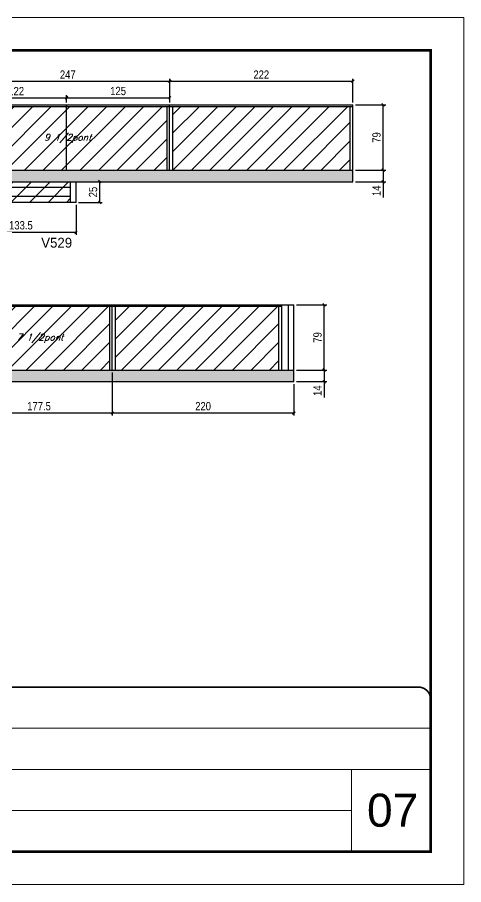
# Model space of a CAD drawing. Extents: x 13154 to 22413, y 1253 to 30260.
# Drawn here: x 17282 to 17823, y 27671 to 28721 of the extents above; entities that cross this region are included whole.
import ezdxf

# ---------------------------------------------------------------- set-up
doc = ezdxf.new("R2010")
doc.units = 0
doc.linetypes.add('CONTINUO', pattern=[0])
doc.linetypes.add('DASHED', pattern=[0.75, 0.5, -0.25])
for name, color, linetype in [('5', 5, 'Continuous'), ('COTA', 241, 'Continuous'), ('Painéis', 200, 'Continuous'), ('SARR_2.2x7', 40, 'Continuous'), ('SARR_3.5x7', 81, 'Continuous'), ('texto', 7, 'Continuous')]:
    doc.layers.add(name, color=color, linetype=linetype)
for name, color, linetype, lineweight in [('CARIMBO', 255, 'Continuous', 9), ('Folhas', 255, 'Continuous', 9), ('Hachura', 251, 'Continuous', 9), ('SARRAFO DE PRESSAO', 251, 'DASHED', 9)]:
    doc.layers.add(name, color=color, linetype=linetype, lineweight=lineweight)
doc.styles.add('ARIAL', font='arial.ttf')
doc.styles.add('COTA TECNICA', font='techl___.ttf', dxfattribs={"height": 10})
doc.styles.add('Romans', font='romans.shx')
doc.styles.add('ROMAS860', font='ROMAS860.SHX')
doc.dimstyles.new('PAINEL', dxfattribs={"dimtxt": 10, "dimasz": 3, "dimexe": 3, "dimexo": 3, "dimgap": 3, "dimtad": 1, "dimdec": 1, "dimzin": 12, "dimdsep": 46, "dimtxsty": 'COTA TECNICA', "dimblk1": 'OBLIQUE', "dimblk2": 'OBLIQUE', "dimsah": 1, "dimcen": 0.9, "dimclrd": 4, "dimclre": 4, "dimclrt": 240, "dimadec": 1, "dimazin": 3, "dimtfac": 1, "dimtdec": 1, "dimtmove": 0, "dimatfit": 3, "dimfxl": 1, "dimtolj": 1, "dimtzin": 12, "dimarcsym": 0})
pattern_1 = [(45, (0, -2.955), (-11.22532, 11.22532), [])]

# ---------------------------------------------------------------- blocks, each defined once
blk = doc.blocks.new('9999999999')
at = {"color": 30, "linetype": 'CONTINUO'}
for p, q in [((98564.6, 34379.6), (99584, 34379.6)), ((98564.6, 34329.8), (99488, 34329.8)), ((99584, 34329.8), (99488, 34329.8)), ((99488, 34329.8), (99488, 34230.2)), ((98564.6, 34280), (99488, 34280))]:
    blk.add_line(p, q, dxfattribs=at)
at = {"color": 30, "linetype": 'CONTINUO', "const_width": 2}
blk.add_lwpolyline([(99584, 34230.2), (99584, 34414.4, 0.414214), (99569, 34429.4), (98229, 34429.4, 0.414214), (98214, 34414.4), (98214, 34245.2, 0.414214), (98229, 34230.2), (99584, 34230.2)], format="xyb", dxfattribs=at)
at = {"layer": 'Folhas'}
blk.add_lwpolyline([(98139, 34190.2), (99624, 34190.2), (99624, 35240.2), (98139, 35240.2)], close=True, dxfattribs=at)
at = {"layer": 'Folhas', "color": 30, "const_width": 3}
blk.add_lwpolyline([(98214, 34230.2), (99584, 34230.2), (99584, 35200.2), (98214, 35200.2)], close=True, dxfattribs=at)
blk = doc.blocks.new('_Oblique')
at = {"color": 0, "linetype": 'ByBlock', "lineweight": -2}
blk.add_line((-0.5, -0.5), (0.5, 0.5), dxfattribs=at)
blk = doc.blocks.new('*D59')
at = {"layer": 'COTA', "color": 4, "linetype": 'ByBlock', "lineweight": -2, "transparency": 16777216}
for p, q in [((17219.6, 28493.6), (17219.6, 28457.5)), ((17353.1, 28493.6), (17353.1, 28457.5)), ((17219.6, 28460.5), (17353.1, 28460.5))]:
    blk.add_line(p, q, dxfattribs=at)
at = {"layer": 'Defpoints', "color": 0, "linetype": 'ByBlock', "transparency": 16777216}
for p in [(17219.6, 28496.6), (17353.1, 28496.6), (17353.1, 28460.5)]:
    blk.add_point(p, dxfattribs=at)
at = {"layer": 'COTA', "color": 4, "linetype": 'ByBlock', "lineweight": -2, "transparency": 16777216, "xscale": 3, "yscale": 3, "zscale": 3, "rotation": 180}
blk.add_blockref('_Oblique', (17219.6, 28460.5), dxfattribs=at)
at = {"layer": 'COTA', "color": 4, "linetype": 'ByBlock', "lineweight": -2, "transparency": 16777216, "xscale": 3, "yscale": 3, "zscale": 3}
blk.add_blockref('_Oblique', (17353.1, 28460.5), dxfattribs=at)
at = {"layer": 'COTA', "color": 240, "linetype": 'ByBlock', "transparency": 16777216, "insert": (17286.3, 28468.8), "char_height": 10, "attachment_point": 5, "style": 'COTA TECNICA'}
blk.add_mtext('\\A1;133.5', dxfattribs=at)
blk = doc.blocks.new('*D61')
at = {"layer": 'COTA', "color": 4, "lineweight": -2, "transparency": 16777216}
for p, q in [((17219.6, 28617.6), (17219.6, 28646.3)), ((17466.6, 28617.6), (17466.6, 28646.3)), ((17219.6, 28643.3), (17466.6, 28643.3))]:
    blk.add_line(p, q, dxfattribs=at)
at = {"layer": 'Defpoints', "color": 0, "transparency": 16777216}
for p in [(17466.6, 28643.3), (17219.6, 28614.6), (17466.6, 28614.6)]:
    blk.add_point(p, dxfattribs=at)
at = {"layer": 'COTA', "color": 4, "lineweight": -2, "transparency": 16777216, "xscale": 3, "yscale": 3, "zscale": 3, "rotation": 180}
blk.add_blockref('_Oblique', (17219.6, 28643.3), dxfattribs=at)
at = {"layer": 'COTA', "color": 4, "lineweight": -2, "transparency": 16777216, "xscale": 3, "yscale": 3, "zscale": 3}
blk.add_blockref('_Oblique', (17466.6, 28643.3), dxfattribs=at)
at = {"layer": 'COTA', "color": 240, "transparency": 16777216, "insert": (17343.1, 28651.3), "char_height": 10, "attachment_point": 5, "style": 'COTA TECNICA'}
blk.add_mtext('\\A1;247', dxfattribs=at)
blk = doc.blocks.new('*D62')
at = {"layer": 'COTA', "color": 4, "lineweight": -2, "transparency": 16777216}
for p, q in [((17466.6, 28617.6), (17466.6, 28646.3)), ((17688.6, 28617.6), (17688.6, 28646.3)), ((17466.6, 28643.3), (17688.6, 28643.3))]:
    blk.add_line(p, q, dxfattribs=at)
at = {"layer": 'Defpoints', "color": 0, "transparency": 16777216}
for p in [(17688.6, 28643.3), (17466.6, 28614.6), (17688.6, 28614.6)]:
    blk.add_point(p, dxfattribs=at)
at = {"layer": 'COTA', "color": 4, "lineweight": -2, "transparency": 16777216, "xscale": 3, "yscale": 3, "zscale": 3, "rotation": 180}
blk.add_blockref('_Oblique', (17466.6, 28643.3), dxfattribs=at)
at = {"layer": 'COTA', "color": 4, "lineweight": -2, "transparency": 16777216, "xscale": 3, "yscale": 3, "zscale": 3}
blk.add_blockref('_Oblique', (17688.6, 28643.3), dxfattribs=at)
at = {"layer": 'COTA', "color": 240, "transparency": 16777216, "insert": (17577.6, 28651.3), "char_height": 10, "attachment_point": 5, "style": 'COTA TECNICA'}
blk.add_mtext('\\A1;222', dxfattribs=at)
blk = doc.blocks.new('*D63')
at = {"layer": 'COTA', "color": 4, "lineweight": -2, "transparency": 16777216}
for p, q in [((17219.6, 28617.6), (17219.6, 28626.3)), ((17219.6, 28623.3), (17341.6, 28623.3)), ((17341.6, 28617.6), (17341.6, 28626.3))]:
    blk.add_line(p, q, dxfattribs=at)
at = {"layer": 'Defpoints', "color": 0, "transparency": 16777216}
for p in [(17341.6, 28623.3), (17219.6, 28614.6), (17341.6, 28614.6)]:
    blk.add_point(p, dxfattribs=at)
at = {"layer": 'COTA', "color": 4, "lineweight": -2, "transparency": 16777216, "xscale": 3, "yscale": 3, "zscale": 3, "rotation": 180}
blk.add_blockref('_Oblique', (17219.6, 28623.3), dxfattribs=at)
at = {"layer": 'COTA', "color": 4, "lineweight": -2, "transparency": 16777216, "xscale": 3, "yscale": 3, "zscale": 3}
blk.add_blockref('_Oblique', (17341.6, 28623.3), dxfattribs=at)
at = {"layer": 'COTA', "color": 240, "transparency": 16777216, "insert": (17280.6, 28631.3), "char_height": 10, "attachment_point": 5, "style": 'COTA TECNICA'}
blk.add_mtext('\\A1;122', dxfattribs=at)
blk = doc.blocks.new('*D64')
at = {"layer": 'COTA', "color": 4, "lineweight": -2, "transparency": 16777216}
for p, q in [((17341.6, 28617.6), (17341.6, 28626.3)), ((17341.6, 28623.3), (17466.6, 28623.3)), ((17466.6, 28617.6), (17466.6, 28626.3))]:
    blk.add_line(p, q, dxfattribs=at)
at = {"layer": 'Defpoints', "color": 0, "transparency": 16777216}
for p in [(17466.6, 28623.3), (17341.6, 28614.6), (17466.6, 28614.6)]:
    blk.add_point(p, dxfattribs=at)
at = {"layer": 'COTA', "color": 4, "lineweight": -2, "transparency": 16777216, "xscale": 3, "yscale": 3, "zscale": 3, "rotation": 180}
blk.add_blockref('_Oblique', (17341.6, 28623.3), dxfattribs=at)
at = {"layer": 'COTA', "color": 4, "lineweight": -2, "transparency": 16777216, "xscale": 3, "yscale": 3, "zscale": 3}
blk.add_blockref('_Oblique', (17466.6, 28623.3), dxfattribs=at)
at = {"layer": 'COTA', "color": 240, "transparency": 16777216, "insert": (17404.1, 28631.4), "char_height": 10, "attachment_point": 5, "style": 'COTA TECNICA'}
blk.add_mtext('\\A1;125', dxfattribs=at)
blk = doc.blocks.new('*D65')
at = {"layer": 'COTA', "color": 4, "lineweight": -2, "transparency": 16777216}
for p, q in [((17356.1, 28521.6), (17384.9, 28521.6)), ((17381.9, 28496.6), (17381.9, 28521.6)), ((17356.1, 28496.6), (17384.9, 28496.6))]:
    blk.add_line(p, q, dxfattribs=at)
at = {"layer": 'Defpoints', "color": 0, "transparency": 16777216}
for p in [(17353.1, 28521.6), (17381.9, 28521.6), (17353.1, 28496.6)]:
    blk.add_point(p, dxfattribs=at)
at = {"layer": 'COTA', "color": 4, "lineweight": -2, "transparency": 16777216, "xscale": 3, "yscale": 3, "zscale": 3}
for p, rotation in [((17381.9, 28521.6), 90), ((17381.9, 28496.6), 270)]:
    blk.add_blockref('_Oblique', p, dxfattribs=dict(at, rotation=rotation))
at = {"layer": 'COTA', "color": 240, "transparency": 16777216, "insert": (17373.8, 28509.1), "char_height": 10, "attachment_point": 5, "rotation": 90, "style": 'COTA TECNICA'}
blk.add_mtext('\\A1;25', dxfattribs=at)
blk = doc.blocks.new('*D66')
at = {"layer": 'COTA', "color": 4, "lineweight": -2, "transparency": 16777216}
for p, q in [((17691.6, 28535.6), (17728.4, 28535.6)), ((17725.4, 28535.6), (17725.4, 28521.6)), ((17691.6, 28521.6), (17728.4, 28521.6)), ((17725.4, 28521.6), (17725.4, 28502.5))]:
    blk.add_line(p, q, dxfattribs=at)
at = {"layer": 'Defpoints', "color": 0, "transparency": 16777216}
for p in [(17688.6, 28535.6), (17688.6, 28521.6), (17725.4, 28521.6)]:
    blk.add_point(p, dxfattribs=at)
at = {"layer": 'COTA', "color": 4, "lineweight": -2, "transparency": 16777216, "xscale": 3, "yscale": 3, "zscale": 3}
for p, rotation in [((17725.4, 28535.6), 90), ((17725.4, 28521.6), 270)]:
    blk.add_blockref('_Oblique', p, dxfattribs=dict(at, rotation=rotation))
at = {"layer": 'COTA', "color": 240, "transparency": 16777216, "insert": (17717.3, 28510.6), "char_height": 10, "attachment_point": 5, "rotation": 90, "style": 'COTA TECNICA'}
blk.add_mtext('\\A1;14', dxfattribs=at)
blk = doc.blocks.new('*D67')
at = {"layer": 'COTA', "color": 4, "lineweight": -2, "transparency": 16777216}
for p, q in [((17691.6, 28614.6), (17728.4, 28614.6)), ((17725.4, 28535.6), (17725.4, 28614.6)), ((17691.6, 28535.6), (17728.4, 28535.6))]:
    blk.add_line(p, q, dxfattribs=at)
at = {"layer": 'Defpoints', "color": 0, "transparency": 16777216}
for p in [(17688.6, 28614.6), (17725.4, 28614.6), (17688.6, 28535.6)]:
    blk.add_point(p, dxfattribs=at)
at = {"layer": 'COTA', "color": 4, "lineweight": -2, "transparency": 16777216, "xscale": 3, "yscale": 3, "zscale": 3}
for p, rotation in [((17725.4, 28614.6), 90), ((17725.4, 28535.6), 270)]:
    blk.add_blockref('_Oblique', p, dxfattribs=dict(at, rotation=rotation))
at = {"layer": 'COTA', "color": 240, "transparency": 16777216, "insert": (17717.3, 28575.1), "char_height": 10, "attachment_point": 5, "rotation": 90, "style": 'COTA TECNICA'}
blk.add_mtext('\\A1;79', dxfattribs=at)
blk = doc.blocks.new('*D70')
at = {"layer": 'COTA', "color": 4, "lineweight": -2, "transparency": 16777216}
for p, q in [((17620.1, 28372.6), (17656.9, 28372.6)), ((17653.9, 28293.6), (17653.9, 28372.6)), ((17620.1, 28293.6), (17656.9, 28293.6))]:
    blk.add_line(p, q, dxfattribs=at)
at = {"layer": 'Defpoints', "color": 0, "transparency": 16777216}
for p in [(17617.1, 28372.6), (17653.9, 28372.6), (17617.1, 28293.6)]:
    blk.add_point(p, dxfattribs=at)
at = {"layer": 'COTA', "color": 4, "lineweight": -2, "transparency": 16777216, "xscale": 3, "yscale": 3, "zscale": 3}
for p, rotation in [((17653.9, 28372.6), 90), ((17653.9, 28293.6), 270)]:
    blk.add_blockref('_Oblique', p, dxfattribs=dict(at, rotation=rotation))
at = {"layer": 'COTA', "color": 240, "transparency": 16777216, "insert": (17645.8, 28333.1), "char_height": 10, "attachment_point": 5, "rotation": 90, "style": 'COTA TECNICA'}
blk.add_mtext('\\A1;79', dxfattribs=at)
blk = doc.blocks.new('*D71')
at = {"layer": 'COTA', "color": 4, "lineweight": -2, "transparency": 16777216}
for p, q in [((17620.1, 28293.6), (17656.9, 28293.6)), ((17653.9, 28293.6), (17653.9, 28279.6)), ((17620.1, 28279.6), (17656.9, 28279.6)), ((17653.9, 28279.6), (17653.9, 28260.5))]:
    blk.add_line(p, q, dxfattribs=at)
at = {"layer": 'Defpoints', "color": 0, "transparency": 16777216}
for p in [(17617.1, 28293.6), (17617.1, 28279.6), (17653.9, 28279.6)]:
    blk.add_point(p, dxfattribs=at)
at = {"layer": 'COTA', "color": 4, "lineweight": -2, "transparency": 16777216, "xscale": 3, "yscale": 3, "zscale": 3}
for p, rotation in [((17653.9, 28293.6), 90), ((17653.9, 28279.6), 270)]:
    blk.add_blockref('_Oblique', p, dxfattribs=dict(at, rotation=rotation))
at = {"layer": 'COTA', "color": 240, "transparency": 16777216, "insert": (17645.8, 28268.6), "char_height": 10, "attachment_point": 5, "rotation": 90, "style": 'COTA TECNICA'}
blk.add_mtext('\\A1;14', dxfattribs=at)
blk = doc.blocks.new('*D80')
at = {"layer": 'COTA', "color": 4, "lineweight": -2, "transparency": 16777216}
for p, q in [((17219.6, 28290.6), (17219.6, 28238.7)), ((17397.1, 28290.6), (17397.1, 28238.7)), ((17219.6, 28241.7), (17397.1, 28241.7))]:
    blk.add_line(p, q, dxfattribs=at)
at = {"layer": 'Defpoints', "color": 0, "transparency": 16777216}
for p in [(17219.6, 28293.6), (17397.1, 28293.6), (17397.1, 28241.7)]:
    blk.add_point(p, dxfattribs=at)
at = {"layer": 'COTA', "color": 4, "lineweight": -2, "transparency": 16777216, "xscale": 3, "yscale": 3, "zscale": 3, "rotation": 180}
blk.add_blockref('_Oblique', (17219.6, 28241.7), dxfattribs=at)
at = {"layer": 'COTA', "color": 4, "lineweight": -2, "transparency": 16777216, "xscale": 3, "yscale": 3, "zscale": 3}
blk.add_blockref('_Oblique', (17397.1, 28241.7), dxfattribs=at)
at = {"layer": 'COTA', "color": 240, "transparency": 16777216, "insert": (17308.3, 28249.8), "char_height": 10, "attachment_point": 5, "style": 'COTA TECNICA'}
blk.add_mtext('\\A1;177.5', dxfattribs=at)
blk = doc.blocks.new('*D81')
at = {"layer": 'COTA', "color": 4, "lineweight": -2, "transparency": 16777216}
for p, q in [((17397.1, 28290.6), (17397.1, 28238.7)), ((17617.1, 28276.6), (17617.1, 28238.7)), ((17397.1, 28241.7), (17617.1, 28241.7))]:
    blk.add_line(p, q, dxfattribs=at)
at = {"layer": 'Defpoints', "color": 0, "transparency": 16777216}
for p in [(17397.1, 28293.6), (17617.1, 28279.6), (17617.1, 28241.7)]:
    blk.add_point(p, dxfattribs=at)
at = {"layer": 'COTA', "color": 4, "lineweight": -2, "transparency": 16777216, "xscale": 3, "yscale": 3, "zscale": 3, "rotation": 180}
blk.add_blockref('_Oblique', (17397.1, 28241.7), dxfattribs=at)
at = {"layer": 'COTA', "color": 4, "lineweight": -2, "transparency": 16777216, "xscale": 3, "yscale": 3, "zscale": 3}
blk.add_blockref('_Oblique', (17617.1, 28241.7), dxfattribs=at)
at = {"layer": 'COTA', "color": 240, "transparency": 16777216, "insert": (17507.1, 28249.8), "char_height": 10, "attachment_point": 5, "style": 'COTA TECNICA'}
blk.add_mtext('\\A1;220', dxfattribs=at)

msp = doc.modelspace()

# ---------------------------------------------------------------- hatches: boundary and pattern name
at = {"layer": 'COTA'}
h = msp.add_hatch(dxfattribs=at)
h.set_pattern_fill('AR-CONC', color=256, scale=0.03)
h.set_pattern_definition([(50, (0, -2.9547), (5.46554007, -0.47817257), [0.5715, -6.2865]), (355, (0, -2.9547), (-1.0573026, 5.7317054), [0.4572, -5.0292175]), (100.451445, (0.4555, -2.9945), (4.4082374, 5.25353256), [0.4857003, -5.3427073]), (46.1842, (0, -1.431), (8.1323712, -1.2612698), [0.85725, -9.42975]), (96.635558, (0.678, -1.536), (7.122124, 7.4227837), [0.7285507, -8.0140682]), (351.18415, (0, -1.431), (7.122124, 7.4227837), [0.685799, -7.543792]), (21, (0.762, -1.8117), (4.54843174, -3.06795595), [0.5715, -6.2865]), (326, (0.762, -1.8117), (1.85406085, 5.525639), [0.4572, -5.0292]), (71.451445, (1.141, -2.0673), (6.4024926, 2.4576831), [0.4857003, -5.3426981]), (37.5, (0, -2.9547), (0.0926581, 2.53665117), [0, -4.96824, 0, -5.1054, 0, -5.04825]), (7.5, (0, -2.9547), (2.00458988, 3.00541724), [0, -2.91084, 0, -4.85394, 0, -1.92405]), (327.5, (-1.6993, -2.9547), (4.06771786, -0.17186232), [0, -1.905, 0, -5.9436, 0, -7.8867]), (317.5, (-2.4613, -2.9547), (4.44387544, 0.76279473), [0, -2.4765, 0, -3.94716, 0, -5.6007])])
h.paths.add_polyline_path([(17688.59, 28521.62), (17688.59, 28535.62), (17466.59, 28535.62), (16731.59, 28535.62), (16731.59, 28521.62), (17353.09, 28521.62)])
h.paths.add_polyline_path([(17219.59, 28293.65), (16731.59, 28293.65), (16731.59, 28279.65), (17617.09, 28279.65), (17617.09, 28293.65)])
at = {"layer": 'Hachura', "linetype": 'ByBlock'}
h = msp.add_hatch(dxfattribs=at)
h.set_pattern_fill('ANSI31', color=256, scale=5)
h.set_pattern_definition(pattern_1)
h.paths.add_polyline_path([(17223.09, 28612.42), (17223.09, 28535.62), (17341.59, 28535.62), (17341.59, 28612.42)])
h.paths.add_polyline_path([(17341.59, 28612.42), (17341.59, 28535.62), (17463.09, 28535.62), (17463.09, 28612.42)])
h.paths.add_polyline_path([(17470.09, 28612.42), (17470.09, 28535.62), (17685.09, 28535.62), (17685.09, 28612.42)])
h.paths.add_polyline_path([(16735.09, 28370.45), (16735.09, 28293.65), (16972.09, 28293.65), (16972.09, 28370.45)])
h = msp.add_hatch(dxfattribs=at)
h.set_pattern_fill('ANSI31', color=256, scale=5)
h.set_pattern_definition(pattern_1)
h.paths.add_polyline_path([(16738.59, 28503.62), (16738.59, 28496.62), (16975.59, 28496.62), (16975.59, 28503.62)])
h.paths.add_polyline_path([(16738.59, 28514.62), (16738.59, 28503.62), (16975.59, 28503.62), (16975.59, 28514.62)])
h.paths.add_polyline_path([(16975.59, 28514.62), (16975.59, 28521.62), (16738.59, 28521.62), (16738.59, 28514.62)])
h.paths.add_polyline_path([(16975.59, 28521.62), (16975.59, 28514.62), (17219.59, 28514.62), (17219.59, 28521.62)])
h.paths.add_polyline_path([(16975.59, 28514.62), (16975.59, 28503.62), (17219.59, 28503.62), (17219.59, 28514.62)])
h.paths.add_polyline_path([(16975.59, 28503.62), (16975.59, 28496.62), (17219.59, 28496.62), (17219.59, 28503.62)])
h.paths.add_polyline_path([(17346.09, 28496.62), (17346.09, 28503.62), (17219.59, 28503.62), (17219.59, 28496.62)])
h.paths.add_polyline_path([(17346.09, 28503.62), (17346.09, 28514.62), (17219.59, 28514.62), (17219.59, 28503.62)])
h.paths.add_polyline_path([(17346.09, 28514.62), (17346.09, 28521.62), (17219.59, 28521.62), (17219.59, 28514.62)])
h = msp.add_hatch(dxfattribs=at)
h.set_pattern_fill('ANSI31', color=256, scale=5)
h.set_pattern_definition(pattern_1)
h.paths.add_polyline_path([(17216.09, 28370.45), (16979.09, 28370.45), (16979.09, 28293.65), (17216.09, 28293.65)])
h.paths.add_polyline_path([(17400.59, 28293.65), (17598.59, 28293.65), (17598.59, 28370.45), (17400.59, 28370.45)])
h = msp.add_hatch(dxfattribs=at)
h.set_pattern_fill('ANSI31', color=256, scale=5)
h.paths.add_polyline_path([(17223.09, 28370.45), (17223.09, 28293.65), (17393.59, 28293.65), (17393.59, 28370.45)])

# ---------------------------------------------------------------- linework, layer by layer
at = {"layer": 'COTA'}
for p, q in [((17688.59, 28521.62), (17688.59, 28535.62)), ((17353.09, 28521.62), (17688.59, 28521.62)), ((17617.09, 28279.65), (17617.09, 28293.65)), ((16731.59, 28279.65), (17617.09, 28279.65))]:
    msp.add_line(p, q, dxfattribs=at)
at = {"layer": 'Painéis', "linetype": 'Continuous'}
for p, q in [((16731.59, 28614.62), (17688.59, 28614.62)), ((17341.59, 28535.62), (17341.59, 28614.62)), ((17466.59, 28535.62), (17466.59, 28614.62)), ((17688.59, 28535.62), (17688.59, 28614.62)), ((16731.59, 28535.62), (17466.59, 28535.62)), ((17466.59, 28535.62), (17688.59, 28535.62)), ((16731.59, 28521.62), (17353.09, 28521.62)), ((17353.09, 28496.62), (17353.09, 28521.62)), ((17353.09, 28496.62), (16731.59, 28496.62)), ((16731.59, 28372.65), (17617.09, 28372.65)), ((17397.09, 28293.65), (17397.09, 28372.65)), ((17617.09, 28293.65), (17617.09, 28372.65)), ((17219.59, 28293.65), (17617.09, 28293.65))]:
    msp.add_line(p, q, dxfattribs=at)
at = {"layer": 'SARR_2.2x7', "linetype": 'Continuous'}
for p, q in [((17466.59, 28612.42), (17219.59, 28612.42)), ((17688.59, 28612.42), (17466.59, 28612.42)), ((17346.09, 28521.62), (17346.09, 28496.62)), ((17346.09, 28514.62), (17219.59, 28514.62)), ((17346.09, 28503.62), (17219.59, 28503.62)), ((17610.09, 28372.65), (17610.09, 28293.65)), ((17397.09, 28370.45), (17219.59, 28370.45)), ((17602.09, 28370.45), (17397.09, 28370.45))]:
    msp.add_line(p, q, dxfattribs=at)
at = {"layer": 'SARR_3.5x7'}
for p, q in [((17463.09, 28612.42), (17463.09, 28535.62)), ((17470.09, 28612.42), (17470.09, 28535.62)), ((17685.09, 28612.42), (17685.09, 28535.62)), ((17602.09, 28372.65), (17602.09, 28293.65)), ((17393.59, 28370.45), (17393.59, 28293.65)), ((17400.59, 28370.45), (17400.59, 28293.65)), ((17598.59, 28370.45), (17598.59, 28293.65))]:
    msp.add_line(p, q, dxfattribs=at)

# ---------------------------------------------------------------- block references
at = {"layer": 'SARRAFO DE PRESSAO', "color": 6, "linetype": 'ByBlock'}
msp.add_blockref('9999999999', (-81801.1, -6519.61), dxfattribs=at)

# ---------------------------------------------------------------- texts
at = {"layer": '5', "linetype": 'Continuous', "style": 'ROMAS860'}
msp.add_text('V529', height=12, rotation=359.99996, dxfattribs=at).set_placement((17310.93, 28441.74))
at = {"layer": 'CARIMBO', "style": 'ARIAL'}
msp.add_text('07', height=40, dxfattribs=at).set_placement((17705.74, 27740.74))
at = {"layer": 'texto', "color": 2, "char_height": 8, "attachment_point": 5, "style": 'Romans'}
for s, insert in [('{\\Q19;\\C256;9 1/2pont}', (17343.09, 28574.02)), ('{\\Q19;\\C256;7 1/2pont}', (17309.34, 28332.05))]:
    msp.add_mtext(s, dxfattribs=dict(at, insert=insert))

# ---------------------------------------------------------------- dimensions: what is measured, and where the dimension line sits
at = {"layer": 'COTA'}
for base, p1, p2, picture, middle in [((17466.59, 28643.25), (17219.59, 28614.62), (17466.59, 28614.62), '*D61', (17343.09, 28651.33)), ((17688.59, 28643.25), (17466.59, 28614.62), (17688.59, 28614.62), '*D62', (17577.59, 28651.25)), ((17341.59, 28623.26), (17219.59, 28614.62), (17341.59, 28614.62), '*D63', (17280.59, 28631.32))]:
    dim = msp.add_linear_dim(base=base, p1=p1, p2=p2, dimstyle='PAINEL', dxfattribs=at)
    dim.commit()
    dim.dimension.update_dxf_attribs({"geometry": picture, "text_midpoint": middle})
for base, p1, p2, picture, middle in [((17466.59, 28623.26), (17341.59, 28614.62), (17466.59, 28614.62), '*D64', (17404.09, 28631.37)), ((17397.09, 28241.69), (17219.59, 28293.65), (17397.09, 28293.65), '*D80', (17308.34, 28249.8)), ((17617.09, 28241.69), (17397.09, 28293.65), (17617.09, 28279.65), '*D81', (17507.09, 28249.79))]:
    dim = msp.add_linear_dim(base=base, p1=p1, p2=p2, dimstyle='PAINEL', override={"dimtmove": 1}, dxfattribs=at)
    dim.commit()
    dim.dimension.update_dxf_attribs({"geometry": picture, "text_midpoint": middle})
for base, p1, p2, picture, middle in [((17725.38, 28614.62), (17688.59, 28535.62), (17688.59, 28614.62), '*D67', (17717.28, 28575.12)), ((17725.38, 28521.62), (17688.59, 28535.62), (17688.59, 28521.62), '*D66', (17717.31, 28510.57)), ((17381.9, 28521.62), (17353.09, 28496.62), (17353.09, 28521.62), '*D65', (17373.79, 28509.12)), ((17653.88, 28372.65), (17617.09, 28293.65), (17617.09, 28372.65), '*D70', (17645.78, 28333.15)), ((17653.88, 28279.65), (17617.09, 28293.65), (17617.09, 28279.65), '*D71', (17645.81, 28268.59))]:
    dim = msp.add_linear_dim(base=base, p1=p1, p2=p2, angle=90, dimstyle='PAINEL', dxfattribs=at)
    dim.commit()
    dim.dimension.update_dxf_attribs({"geometry": picture, "text_midpoint": middle})
at = {"layer": 'COTA', "linetype": 'ByBlock'}
dim = msp.add_linear_dim(base=(17353.09, 28460.54), p1=(17219.59, 28496.62), p2=(17353.09, 28496.62), dimstyle='PAINEL', dxfattribs=at)
dim.commit()
dim.dimension.update_dxf_attribs({"geometry": '*D59', "text_midpoint": (17286.34, 28468.76)})

doc.saveas('drawing.dxf')
